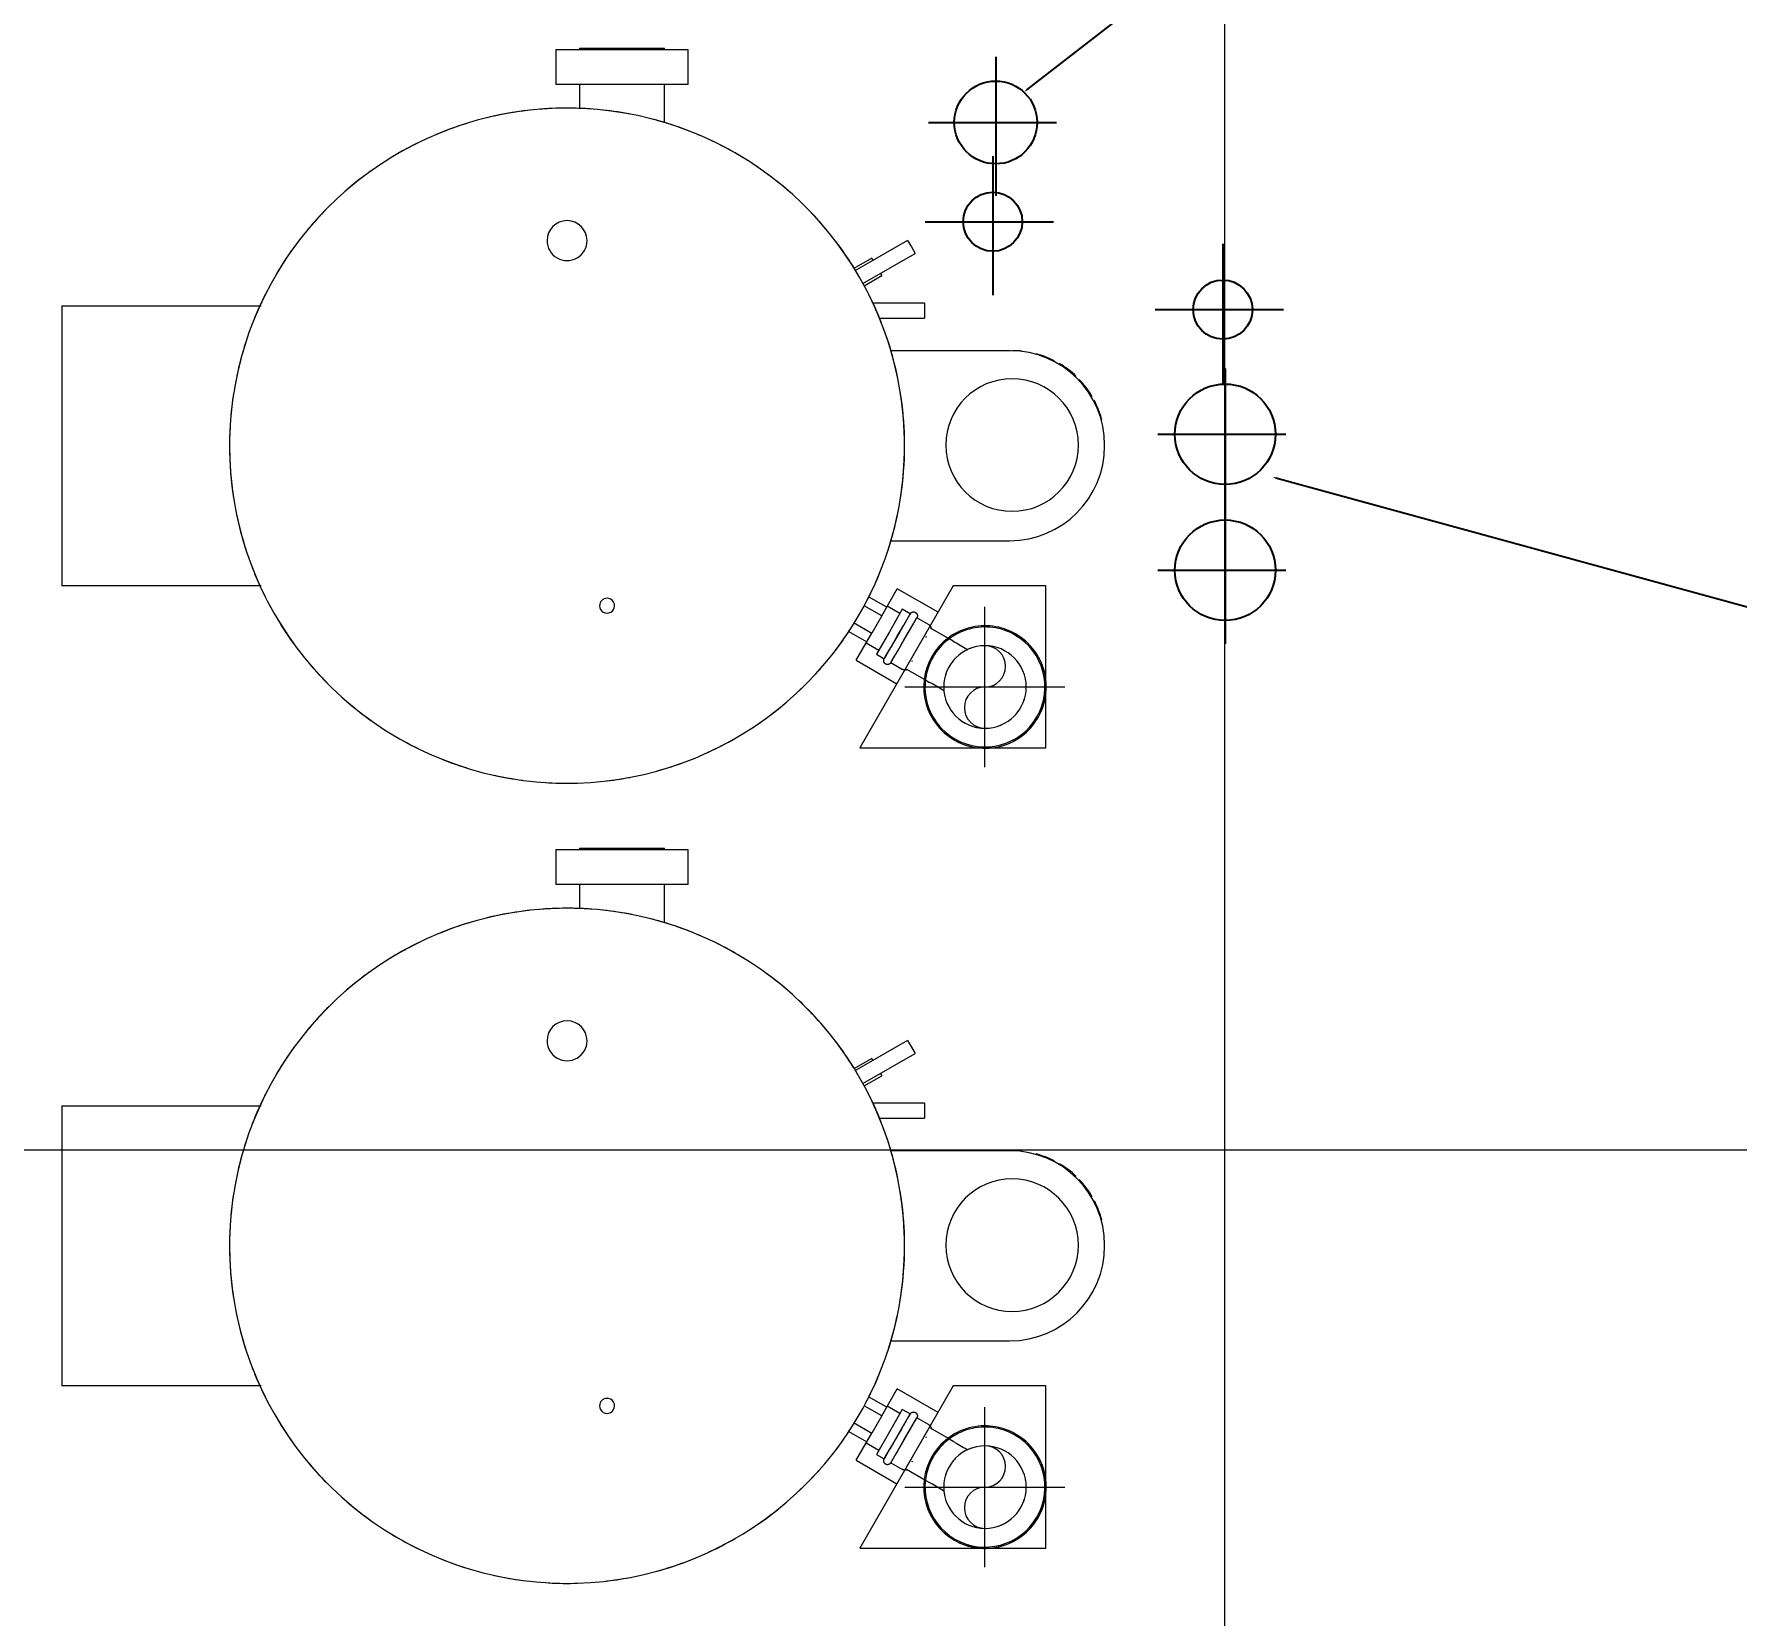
# Model space of a CAD drawing. Header units: inches. Extents: x -3299 to -2250, y -94 to 482.
# Drawn here: x -2415.5 to -2330.4, y 175.7 to 254.8 of the extents above; entities that cross this region are included whole.
import ezdxf
from ezdxf import colors
from ezdxf.entities.mleader import LeaderData, LeaderLine
from ezdxf.math import Vec2, Vec3

# ---------------------------------------------------------------- set-up
doc = ezdxf.new("R2010")
doc.units = ezdxf.units.IN
doc.header["$MEASUREMENT"] = 0
for name, color, linetype, lineweight in [('M-EQPM', 50, 'Continuous', 9), ('P-PIPE', 3, 'Continuous', 9), ('P-PIPE-CNTR', 3, 'Continuous', 9), ('S-GRID', 1, 'Continuous', 9)]:
    doc.layers.add(name, color=color, linetype=linetype, lineweight=lineweight)

# ---------------------------------------------------------------- blocks, each defined once
blk = doc.blocks.new('REVIT-CONQUEST_1LIE - REVIT-CONQUEST_1LIE-1345084-Copy of ROOF LEVEL')
at = {"layer": 'M-EQPM'}
for p, q in [((0, 26.875), (-0.032, 26.875)), ((-4.75, 22.157), (-4.75, 16.193)), ((4.75, 16.193), (4.75, 22.125)), ((-10.262, 17.025), (-9.938, 17.212)), ((-9.938, 17.212), (-9.613, 17.4)), ((-8.107, 14.792), (-9.613, 17.4)), ((-7.125, 17.875), (-7.125, 15.297)), ((-7.125, 17.875), (-6.75, 17.875)), ((-6.75, 17.875), (-6.375, 17.875)), ((-6.375, 15.624), (-6.375, 17.875)), ((-10.262, 17.025), (-8.743, 14.392)), ((-8.61, 15.669), (-8.504, 15.73)), ((-7.999, 14.855), (-8.504, 15.73)), ((8.071, 15.98), (7.548, 15.073)), ((8.504, 15.73), (7.999, 14.854)), ((8.504, 15.73), (8.938, 15.48)), ((8.938, 15.48), (9.371, 15.23)), ((-9.371, 15.23), (-9.263, 15.292)), ((-9.371, 15.23), (-8.852, 14.331)), ((8.841, 14.313), (9.371, 15.23)), ((9.264, 14.046), (9.804, 14.98)), ((-18.062, 6.062), (-19.812, 6.062)), ((-19.812, 2.75), (-19.812, 6.062)), ((-18.062, 6.062), (-18.062, 2.75)), ((-19.812, 4.875), (-19.875, 4.875)), ((-19.875, 2.75), (-19.875, 4.875)), ((-16.156, 4.875), (-18.062, 4.875)), ((-19.875, 0.625), (-19.875, 2.75)), ((-19.812, -0.563), (-19.812, 2.75)), ((-18.062, 2.75), (-18.062, -0.563)), ((-19.875, 0.625), (-19.812, 0.625)), ((-18.062, 0.625), (-16.863, 0.625)), ((-19.812, -0.563), (-18.062, -0.563)), ((-7, -15.355), (-7, -15.294)), ((7, -15.294), (7, -15.355)), ((-7, -25.25), (-7, -15.355)), ((7, -15.355), (7, -25.25)), ((-7, -25.25), (7, -25.25))]:
    blk.add_line(p, q, dxfattribs=at)
at = {"layer": 'M-EQPM', "flags": 128}
for points in [[(0, 16.875), (-0.675, 16.862), (-1.349, 16.821), (-2.02, 16.754), (-2.688, 16.659), (-3.353, 16.539), (-4.011, 16.391), (-4.664, 16.218), (-5.308, 16.018), (-5.945, 15.793), (-6.571, 15.543), (-7.188, 15.268), (-7.793, 14.968), (-8.385, 14.644), (-8.964, 14.297), (-9.528, 13.928), (-10.078, 13.535), (-10.611, 13.122), (-11.127, 12.687), (-11.626, 12.232), (-12.105, 11.757), (-12.566, 11.263), (-13.006, 10.752), (-13.426, 10.223), (-13.824, 9.678), (-14.2, 9.118), (-14.553, 8.542), (-14.883, 7.954), (-15.189, 7.352), (-15.471, 6.739), (-15.728, 6.115), (-15.96, 5.481), (-16.167, 4.838), (-16.347, 4.188), (-16.501, 3.531), (-16.629, 2.868), (-16.731, 2.201), (-16.805, 1.53), (-16.853, 0.857), (-16.874, 0.182), (-16.868, -0.493), (-16.835, -1.167), (-16.774, -1.839), (-16.688, -2.508), (-16.574, -3.174), (-16.434, -3.834), (-16.267, -4.488), (-16.075, -5.135), (-15.857, -5.774), (-15.613, -6.403), (-15.344, -7.022), (-15.051, -7.63), (-14.734, -8.226), (-14.393, -8.809), (-14.03, -9.377), (-13.643, -9.931), (-13.235, -10.469), (-12.806, -10.99), (-12.356, -11.493), (-11.887, -11.978), (-11.398, -12.444), (-10.892, -12.889), (-10.368, -13.315), (-9.827, -13.719), (-9.27, -14.101), (-8.699, -14.46), (-8.114, -14.796), (-7.516, -15.109), (-6.905, -15.397), (-6.284, -15.661), (-5.653, -15.9), (-5.013, -16.113), (-4.364, -16.301), (-3.709, -16.462), (-3.048, -16.598), (-2.381, -16.706), (-1.711, -16.788), (-1.039, -16.843), (-0.364, -16.871), (0, -16.875)], [(0, -16.875), (0.675, -16.862), (1.349, -16.821), (2.02, -16.754), (2.688, -16.659), (3.353, -16.539), (4.011, -16.391), (4.664, -16.218), (5.308, -16.018), (5.945, -15.793), (6.571, -15.543), (7.188, -15.268), (7.793, -14.968), (8.385, -14.644), (8.964, -14.297), (9.528, -13.928), (10.078, -13.535), (10.611, -13.122), (11.127, -12.687), (11.626, -12.232), (12.105, -11.757), (12.566, -11.263), (13.006, -10.752), (13.426, -10.223), (13.824, -9.678), (14.2, -9.118), (14.553, -8.542), (14.883, -7.954), (15.189, -7.352), (15.471, -6.739), (15.728, -6.115), (15.96, -5.481), (16.167, -4.838), (16.347, -4.188), (16.501, -3.531), (16.629, -2.868), (16.731, -2.201), (16.805, -1.53), (16.853, -0.857), (16.874, -0.182), (16.868, 0.493), (16.835, 1.167), (16.774, 1.839), (16.688, 2.508), (16.574, 3.174), (16.434, 3.834), (16.267, 4.488), (16.075, 5.135), (15.857, 5.774), (15.613, 6.403), (15.344, 7.022), (15.051, 7.63), (14.734, 8.226), (14.393, 8.809), (14.03, 9.377), (13.643, 9.931), (13.235, 10.469), (12.806, 10.99), (12.356, 11.493), (11.887, 11.978), (11.398, 12.444), (10.892, 12.889), (10.368, 13.315), (9.827, 13.719), (9.27, 14.101), (8.699, 14.46), (8.114, 14.796), (7.516, 15.109), (6.905, 15.397), (6.284, 15.661), (5.653, 15.9), (5.013, 16.113), (4.364, 16.301), (3.709, 16.462), (3.048, 16.598), (2.381, 16.706), (1.711, 16.788), (1.039, 16.843), (0.364, 16.871), (0, 16.875)]]:
    blk.add_lwpolyline(points, dxfattribs=at)
at = {"layer": 'M-EQPM'}
for centre, radius, start, end in [((-0.032, 22.157), 4.718, 90, 180), ((-0.14, 22.265), 4.61, 104.24751, 117.32309), ((0, 22.125), 4.75, 360, 90), ((-0.032, 22.25), 3.313, 0, 180), ((-0.14, 22.265), 4.61, 120.08302, 133.5271), ((-0.14, 22.265), 4.61, 136.15479, 149.3098), ((-0.14, 22.265), 4.61, 152.89715, 164.97693), ((-0.14, 22.265), 4.61, 173.97224, 180), ((-0.032, 22.25), 3.313, 180, 360), ((0, 0), 16.875, 102.41163, 108.62707), ((0, 0), 16.875, 101.89667, 107.56576), ((0, 0), 16.875, 101.76371, 106.34864), ((0, 0), 16.875, 90, 99.31339), ((0, 0), 16.875, 90, 98.78086), ((0, 0), 16.875, 90, 98.27855), ((0, 0), 16.875, 80.68661, 90), ((0, 0), 16.875, 81.30679, 90), ((0, 0), 16.875, 73.65136, 78.04837), ((0, 0), 16.875, 71.38218, 76.31914), ((0, 0), 16.875, 112.53477, 117.93883), ((0, 0), 16.875, 111.45631, 116.35584), ((0, 0), 16.875, 62.05902, 67.65773), ((0, 0), 16.875, 120.5955, 125.15334), ((0, 0), 16.875, 121.91787, 127.25517), ((0, 0), 16.875, 52.74483, 58.08213), ((0, 0), 16.875, 129.66219, 133.96181), ((0, 0), 16.875, 131.37534, 136.56967), ((0, 0), 16.875, 43.43033, 48.62466), ((0, 0), 16.875, 138.67803, 142.78742), ((0, 0), 16.875, 140.77914, 145.88453), ((0, 0), 16.875, 34.11547, 39.22086), ((0, 0), 16.875, 147.66684, 151.6205), ((0, 0), 16.875, 150.15408, 155.19979), ((0, 0), 16.875, 24.80021, 29.84592), ((0, 0), 16.875, 156.63807, 160.55486), ((0, 0), 16.875, 159.51171, 164.52314), ((0, 0), 16.875, 15.48449, 20.48829), ((0, 0), 16.875, 164.21594, 165.39464), ((0, 0), 16.875, 168.85817, 173.83175), ((0, 0), 16.875, 6.24475, 10.72891), ((8, 2), 0.375, 90, 270), ((8, 2), 0.375, 270, 90), ((0, 0), 16.875, 175.76968, 178.81131), ((-10.25, 0), 1, 90, 270), ((-10.25, 0), 1, 270, 90), ((0, 0), 16.875, 178.42627, 183.08701), ((0, 0), 16.875, 356.85139, 1.80299), ((0, 0), 16.875, 182.91813, 184.61342), ((0, 0), 16.875, 186.42215, 187.78824), ((0, 0), 16.875, 187.5304, 192.46618), ((0, 0), 16.875, 347.53382, 352.4696), ((0, 0), 16.875, 191.86019, 193.73093), ((0, 0), 16.875, 196.85978, 201.7846), ((0, 0), 16.875, 338.2154, 343.14022), ((0, 0), 16.875, 200.8012, 202.84866), ((0, 0), 16.875, 206.18613, 211.10405), ((0, 0), 16.875, 328.89595, 333.81387), ((0, 0), 16.875, 209.74106, 211.97109), ((0, 0), 16.875, 215.51012, 220.42472), ((0, 0), 16.875, 319.57528, 324.48988), ((0, 0), 16.875, 218.67998, 221.10021), ((0, 0), 16.875, 224.83225, 229.74689), ((0, 0), 16.875, 310.25311, 315.16775), ((0, 0), 16.875, 227.61809, 230.23927), ((0, 0), 16.875, 234.15288, 239.07095), ((0, 0), 16.875, 236.55558, 239.39354), ((0, 0), 16.875, 300.92905, 305.84712), ((0, 0), 16.875, 243.38907, 245.49234), ((0, 0), 16.875, 243.47229, 245.49234), ((0, 0), 16.875, 294.50766, 296.52771), ((0, 0), 16.875, 245.49234, 248.83119), ((0, 0), 16.875, 252.26447, 258.05284), ((0, 0), 16.875, 281.7603, 287.78292), ((0, 0), 16.875, 291.16881, 294.50766), ((0, 0), 16.875, 261.11993, 270), ((0, 0), 16.875, 270, 278.88007)]:
    blk.add_arc(centre, radius, start, end, dxfattribs=at)
for points, knots in [([(-6.75, 15.466), (-6.784, 15.452), (-6.831, 15.43), (-6.89, 15.404), (-6.945, 15.38), (-6.998, 15.356), (-7.044, 15.335), (-7.071, 15.322), (-7.093, 15.312), (-7.111, 15.304), (-7.122, 15.298), (-7.125, 15.297), (-7.125, 15.297)], [0, 0, 0, 0, 0.0833333, 0.125, 0.1666667, 0.25, 0.2916667, 0.3333333, 0.375, 0.4166667, 0.4583333, 0.5, 0.5, 0.5, 0.5]), ([(-6.375, 15.624), (-6.375, 15.624), (-6.378, 15.623), (-6.389, 15.619), (-6.406, 15.612), (-6.428, 15.603), (-6.456, 15.591), (-6.502, 15.572), (-6.555, 15.55), (-6.61, 15.526), (-6.669, 15.501), (-6.717, 15.481), (-6.75, 15.466)], [0.5, 0.5, 0.5, 0.5, 0.5416667, 0.5833333, 0.625, 0.6666667, 0.7083333, 0.75, 0.8333333, 0.875, 0.9166667, 1, 1, 1, 1]), ([(-16.156, 4.875), (-16.156, 4.875), (-16.158, 4.867), (-16.176, 4.807), (-16.212, 4.685), (-16.257, 4.527), (-16.299, 4.374), (-16.33, 4.255)], [0.6684291, 0.6684291, 0.6684291, 0.6684291, 0.7, 0.8, 0.85, 0.9, 1, 1, 1, 1]), ([(-16.829, 1.245), (-16.838, 1.125), (-16.851, 0.92), (-16.86, 0.708), (-16.863, 0.633), (-16.863, 0.625), (-16.863, 0.625)], [0, 0, 0, 0, 0.1, 0.2, 0.3, 0.3321311, 0.3321311, 0.3321311, 0.3321311])]:
    blk.add_open_spline(points, degree=3, knots=knots, dxfattribs=at)
blk = doc.blocks.new('Victaulic-VicPress316-Elbow 90-45deg Style P568_P571 - Standard-V3-Copy of ROOF LEVEL')
at = {"layer": 'P-PIPE'}
for p, q in [((-2372.114, 186.038), (-2372.763, 184.915)), ((-2372.369, 184.688), (-2371.721, 185.811)), ((-2371.721, 185.811), (-2372.114, 186.038)), ((-2372.035, 184.495), (-2371.387, 185.618)), ((-2371.387, 185.617), (-2371.389, 185.615)), ((-2371.385, 185.622), (-2371.387, 185.618)), ((-2371.387, 185.618), (-2371.387, 185.617)), ((-2370.806, 185.283), (-2371.387, 185.618)), ((-2371.381, 185.629), (-2371.385, 185.622)), ((-2372.763, 184.915), (-2373.411, 183.793)), ((-2372.209, 184.967), (-2372.234, 184.923)), ((-2372.111, 185.137), (-2372.135, 185.095)), ((-2369.808, 184.581), (-2370.706, 185.1)), ((-2372.931, 183.716), (-2372.644, 184.213)), ((-2372.834, 183.883), (-2372.852, 183.852)), ((-2372.816, 183.915), (-2372.834, 183.883)), ((-2372.761, 184.009), (-2372.777, 183.982)), ((-2372.735, 184.055), (-2372.757, 184.018)), ((-2372.714, 184.092), (-2372.735, 184.055)), ((-2372.692, 184.131), (-2372.714, 184.092)), ((-2372.669, 184.17), (-2372.692, 184.131)), ((-2372.683, 183.373), (-2372.035, 184.495)), ((-2372.646, 184.21), (-2372.669, 184.17)), ((-2372.64, 184.22), (-2372.646, 184.21)), ((-2372.64, 184.219), (-2372.369, 184.688)), ((-2372.622, 184.251), (-2372.636, 184.226)), ((-2372.598, 184.293), (-2372.622, 184.251)), ((-2372.573, 184.335), (-2372.598, 184.293)), ((-2372.549, 184.378), (-2372.573, 184.335)), ((-2372.524, 184.422), (-2372.549, 184.378)), ((-2372.504, 184.456), (-2372.524, 184.422)), ((-2372.473, 184.51), (-2372.498, 184.465)), ((-2372.447, 184.554), (-2372.473, 184.51)), ((-2372.421, 184.599), (-2372.447, 184.554)), ((-2372.395, 184.644), (-2372.421, 184.599)), ((-2372.369, 184.688), (-2372.395, 184.644)), ((-2372.294, 184.047), (-2372.27, 184.089)), ((-2370.927, 184.636), (-2370.903, 184.678)), ((-2369.765, 184.556), (-2369.808, 184.581)), ((-2369.568, 184.443), (-2369.765, 184.556)), ((-2369.568, 184.443), (-2369.49, 184.398)), ((-2373.411, 183.793), (-2373.018, 183.566)), ((-2373.023, 183.555), (-2373.02, 183.562)), ((-2373.02, 183.562), (-2373.018, 183.566)), ((-2373.018, 183.566), (-2372.931, 183.716)), ((-2373.018, 183.566), (-2373.017, 183.567)), ((-2373.017, 183.567), (-2373.016, 183.569)), ((-2373.012, 183.575), (-2373.015, 183.57)), ((-2372.915, 183.744), (-2372.928, 183.72)), ((-2372.9, 183.769), (-2372.915, 183.744)), ((-2372.885, 183.795), (-2372.9, 183.769)), ((-2372.818, 183.279), (-2372.826, 183.278)), ((-2372.796, 183.284), (-2372.803, 183.282)), ((-2372.76, 183.299), (-2372.767, 183.295)), ((-2372.74, 183.311), (-2372.747, 183.306)), ((-2372.734, 183.315), (-2372.74, 183.311)), ((-2372.717, 183.33), (-2372.722, 183.325)), ((-2372.683, 183.373), (-2372.102, 183.037)), ((-2372.468, 183.746), (-2372.448, 183.78)), ((-2371.898, 183.045), (-2370.996, 182.524)), ((-2371.627, 183.424), (-2371.603, 183.466)), ((-2370.996, 182.524), (-2370.953, 182.499)), ((-2370.94, 182.492), (-2370.756, 182.386))]:
    blk.add_line(p, q, dxfattribs=at)
at = {"layer": 'P-PIPE', "flags": 128}
for points in [[(-2371.854, 185.581), (-2371.865, 185.562), (-2371.882, 185.533)], [(-2371.82, 185.64), (-2371.834, 185.615), (-2371.849, 185.589)], [(-2371.723, 185.808), (-2371.726, 185.803), (-2371.729, 185.797), (-2371.734, 185.789), (-2371.74, 185.779), (-2371.746, 185.768), (-2371.754, 185.754), (-2371.763, 185.739), (-2371.772, 185.723), (-2371.783, 185.704), (-2371.794, 185.684), (-2371.807, 185.663), (-2371.82, 185.64)], [(-2371.741, 185.776), (-2371.736, 185.786), (-2371.731, 185.795)], [(-2371.731, 185.795), (-2371.727, 185.802), (-2371.724, 185.807)], [(-2371.724, 185.807), (-2371.722, 185.81), (-2371.721, 185.811), (-2371.721, 185.811)], [(-2371.721, 185.811), (-2371.722, 185.81), (-2371.723, 185.808)], [(-2371.721, 185.811), (-2371.717, 185.818), (-2371.713, 185.824)], [(-2371.713, 185.824), (-2371.708, 185.831), (-2371.704, 185.837), (-2371.699, 185.843), (-2371.693, 185.848)], [(-2371.693, 185.848), (-2371.688, 185.854), (-2371.682, 185.859), (-2371.676, 185.864), (-2371.67, 185.869), (-2371.664, 185.873), (-2371.658, 185.878), (-2371.651, 185.882)], [(-2371.651, 185.882), (-2371.644, 185.885), (-2371.637, 185.889), (-2371.63, 185.892), (-2371.623, 185.895), (-2371.616, 185.898), (-2371.609, 185.9), (-2371.601, 185.902), (-2371.594, 185.904), (-2371.586, 185.905), (-2371.579, 185.906)], [(-2371.579, 185.906), (-2371.571, 185.907), (-2371.563, 185.908), (-2371.555, 185.908), (-2371.548, 185.908)], [(-2371.548, 185.908), (-2371.54, 185.907), (-2371.532, 185.907)], [(-2371.532, 185.907), (-2371.525, 185.906), (-2371.517, 185.904), (-2371.51, 185.903), (-2371.502, 185.901)], [(-2371.502, 185.901), (-2371.495, 185.898), (-2371.487, 185.896), (-2371.48, 185.893), (-2371.473, 185.89), (-2371.466, 185.887), (-2371.459, 185.883), (-2371.453, 185.879)], [(-2371.453, 185.879), (-2371.446, 185.875), (-2371.44, 185.87), (-2371.434, 185.866), (-2371.428, 185.861)], [(-2371.441, 185.525), (-2371.431, 185.542), (-2371.422, 185.557), (-2371.414, 185.571), (-2371.407, 185.583), (-2371.401, 185.593)], [(-2371.428, 185.861), (-2371.422, 185.856), (-2371.417, 185.85), (-2371.411, 185.845), (-2371.406, 185.839)], [(-2371.406, 185.839), (-2371.401, 185.833), (-2371.397, 185.827), (-2371.392, 185.82), (-2371.388, 185.814), (-2371.384, 185.807), (-2371.381, 185.8)], [(-2371.389, 185.615), (-2371.392, 185.61), (-2371.395, 185.604), (-2371.4, 185.596), (-2371.405, 185.586)], [(-2371.401, 185.593), (-2371.396, 185.602), (-2371.392, 185.609), (-2371.39, 185.614)], [(-2371.39, 185.614), (-2371.388, 185.617), (-2371.387, 185.618), (-2371.387, 185.618)], [(-2371.381, 185.8), (-2371.378, 185.793), (-2371.375, 185.786), (-2371.372, 185.779), (-2371.37, 185.771), (-2371.367, 185.764), (-2371.366, 185.757), (-2371.364, 185.749), (-2371.363, 185.741), (-2371.362, 185.734)], [(-2371.366, 185.672), (-2371.368, 185.665), (-2371.37, 185.657), (-2371.372, 185.65), (-2371.375, 185.643), (-2371.378, 185.636), (-2371.381, 185.629)], [(-2371.362, 185.734), (-2371.361, 185.726), (-2371.361, 185.718), (-2371.361, 185.711), (-2371.361, 185.703), (-2371.362, 185.695), (-2371.363, 185.687), (-2371.364, 185.68), (-2371.366, 185.672)], [(-2372.237, 184.918), (-2372.259, 184.879), (-2372.285, 184.835), (-2372.311, 184.79), (-2372.337, 184.746), (-2372.362, 184.701), (-2372.369, 184.688)], [(-2372.135, 185.095), (-2372.159, 185.053), (-2372.184, 185.01), (-2372.209, 184.967)], [(-2371.979, 185.364), (-2371.998, 185.332), (-2372.019, 185.295), (-2372.041, 185.257), (-2372.064, 185.218), (-2372.087, 185.178), (-2372.103, 185.151)], [(-2372.035, 184.495), (-2372.009, 184.54), (-2371.983, 184.585), (-2371.958, 184.63), (-2371.932, 184.674), (-2371.906, 184.719), (-2371.881, 184.762), (-2371.856, 184.806), (-2371.831, 184.849), (-2371.807, 184.891), (-2371.783, 184.933)], [(-2371.882, 185.533), (-2371.9, 185.502), (-2371.918, 185.471), (-2371.937, 185.438), (-2371.956, 185.404), (-2371.977, 185.369)], [(-2371.783, 184.933), (-2371.759, 184.974), (-2371.736, 185.014), (-2371.713, 185.053), (-2371.691, 185.092)], [(-2371.686, 185.101), (-2371.669, 185.129), (-2371.648, 185.166), (-2371.628, 185.202)], [(-2371.628, 185.202), (-2371.608, 185.236), (-2371.589, 185.269), (-2371.57, 185.301), (-2371.552, 185.332), (-2371.536, 185.361), (-2371.52, 185.388)], [(-2371.519, 185.389), (-2371.504, 185.415), (-2371.49, 185.44), (-2371.476, 185.464), (-2371.463, 185.486), (-2371.452, 185.506)], [(-2370.806, 185.283), (-2370.796, 185.277), (-2370.787, 185.271), (-2370.779, 185.265), (-2370.77, 185.258), (-2370.762, 185.251), (-2370.754, 185.244), (-2370.746, 185.236), (-2370.738, 185.228), (-2370.731, 185.22), (-2370.725, 185.211)], [(-2370.725, 185.211), (-2370.718, 185.202), (-2370.712, 185.193), (-2370.707, 185.184), (-2370.701, 185.174), (-2370.696, 185.165), (-2370.692, 185.155), (-2370.688, 185.145), (-2370.684, 185.134), (-2370.681, 185.124), (-2370.678, 185.113), (-2370.675, 185.103)], [(-2370.675, 185.103), (-2370.673, 185.092), (-2370.672, 185.081), (-2370.671, 185.079)], [(-2372.777, 183.982), (-2372.797, 183.948), (-2372.816, 183.915)], [(-2372.448, 183.78), (-2372.428, 183.815), (-2372.407, 183.852), (-2372.385, 183.889), (-2372.363, 183.927), (-2372.341, 183.966), (-2372.318, 184.006), (-2372.302, 184.033)], [(-2372.27, 184.089), (-2372.246, 184.131), (-2372.221, 184.174)], [(-2372.213, 184.187), (-2372.196, 184.217), (-2372.171, 184.261), (-2372.145, 184.305), (-2372.12, 184.349), (-2372.094, 184.394), (-2372.068, 184.438)], [(-2372.068, 184.438), (-2372.042, 184.483), (-2372.035, 184.495)], [(-2369.481, 184.392), (-2369.394, 184.342), (-2369.307, 184.292), (-2369.221, 184.242), (-2369.135, 184.193), (-2369.05, 184.143), (-2368.966, 184.095), (-2368.883, 184.047), (-2368.831, 184.017)], [(-2373.043, 183.466), (-2373.043, 183.473), (-2373.043, 183.481), (-2373.043, 183.489), (-2373.042, 183.497), (-2373.04, 183.504), (-2373.039, 183.512), (-2373.037, 183.519), (-2373.035, 183.527), (-2373.032, 183.534), (-2373.03, 183.541), (-2373.027, 183.548), (-2373.023, 183.555)], [(-2373.043, 183.45), (-2373.043, 183.458), (-2373.043, 183.466)], [(-2373.037, 183.42), (-2373.039, 183.427), (-2373.04, 183.435), (-2373.042, 183.443), (-2373.043, 183.45)], [(-2373.012, 183.364), (-2373.016, 183.37), (-2373.02, 183.377), (-2373.024, 183.384), (-2373.027, 183.391), (-2373.03, 183.398), (-2373.033, 183.405), (-2373.035, 183.413), (-2373.037, 183.42)], [(-2373.015, 183.57), (-2373.017, 183.567), (-2373.018, 183.566), (-2373.018, 183.566)], [(-2373.016, 183.569), (-2373.013, 183.574), (-2373.009, 183.58), (-2373.005, 183.588), (-2372.999, 183.598)], [(-2373.003, 183.591), (-2373.008, 183.582), (-2373.012, 183.575)], [(-2373.003, 183.351), (-2373.008, 183.357), (-2373.012, 183.364)], [(-2372.928, 183.72), (-2372.941, 183.698), (-2372.953, 183.678), (-2372.964, 183.659), (-2372.974, 183.642), (-2372.983, 183.627), (-2372.99, 183.613), (-2372.997, 183.601), (-2373.003, 183.591)], [(-2372.841, 183.276), (-2372.849, 183.276), (-2372.857, 183.276), (-2372.865, 183.277), (-2372.872, 183.277), (-2372.88, 183.278), (-2372.888, 183.28), (-2372.895, 183.281), (-2372.903, 183.283), (-2372.91, 183.286), (-2372.917, 183.288), (-2372.924, 183.291), (-2372.931, 183.294), (-2372.938, 183.297), (-2372.945, 183.301), (-2372.952, 183.305), (-2372.958, 183.309), (-2372.965, 183.314), (-2372.971, 183.318), (-2372.977, 183.323), (-2372.982, 183.328), (-2372.988, 183.334), (-2372.993, 183.339), (-2372.998, 183.345), (-2373.003, 183.351)], [(-2372.852, 183.852), (-2372.869, 183.823), (-2372.885, 183.796)], [(-2372.826, 183.278), (-2372.834, 183.277), (-2372.841, 183.276)], [(-2372.803, 183.282), (-2372.811, 183.28), (-2372.818, 183.279)], [(-2372.767, 183.295), (-2372.774, 183.292), (-2372.781, 183.289), (-2372.789, 183.286), (-2372.796, 183.284)], [(-2372.747, 183.306), (-2372.753, 183.302), (-2372.76, 183.299)], [(-2372.722, 183.325), (-2372.728, 183.32), (-2372.734, 183.315)], [(-2372.683, 183.373), (-2372.687, 183.366), (-2372.692, 183.36), (-2372.696, 183.353), (-2372.701, 183.347), (-2372.706, 183.341), (-2372.711, 183.336), (-2372.717, 183.33)], [(-2372.681, 183.377), (-2372.683, 183.374), (-2372.683, 183.373), (-2372.683, 183.373)], [(-2372.683, 183.373), (-2372.683, 183.374), (-2372.681, 183.376)], [(-2372.663, 183.408), (-2372.669, 183.398), (-2372.674, 183.389), (-2372.678, 183.382), (-2372.681, 183.377)], [(-2372.681, 183.376), (-2372.679, 183.381), (-2372.675, 183.387), (-2372.67, 183.395), (-2372.665, 183.405)], [(-2372.665, 183.405), (-2372.658, 183.416), (-2372.65, 183.43), (-2372.642, 183.445), (-2372.632, 183.461), (-2372.622, 183.48), (-2372.61, 183.5), (-2372.598, 183.521), (-2372.584, 183.544)], [(-2372.584, 183.544), (-2372.57, 183.569), (-2372.555, 183.595)], [(-2372.551, 183.603), (-2372.539, 183.622), (-2372.522, 183.651), (-2372.505, 183.682), (-2372.487, 183.713), (-2372.468, 183.746)], [(-2372.061, 183.018), (-2372.071, 183.022), (-2372.081, 183.026), (-2372.091, 183.031), (-2372.101, 183.036), (-2372.102, 183.037)], [(-2371.954, 183.001), (-2371.965, 183.001), (-2371.976, 183.001), (-2371.987, 183.001), (-2371.998, 183.003), (-2372.008, 183.004), (-2372.019, 183.006), (-2372.03, 183.008), (-2372.04, 183.011), (-2372.051, 183.014), (-2372.061, 183.018)], [(-2371.859, 183.023), (-2371.869, 183.019), (-2371.879, 183.015), (-2371.89, 183.012), (-2371.9, 183.009), (-2371.911, 183.006), (-2371.922, 183.004), (-2371.932, 183.003), (-2371.943, 183.002), (-2371.954, 183.001)], [(-2370.558, 182.272), (-2370.645, 182.322), (-2370.732, 182.372), (-2370.756, 182.386)], [(-2370.3, 182.122), (-2370.385, 182.172), (-2370.472, 182.222), (-2370.545, 182.264)], [(-2370.019, 181.96), (-2370.048, 181.977), (-2370.131, 182.025), (-2370.215, 182.073), (-2370.3, 182.122)]]:
    blk.add_lwpolyline(points, dxfattribs=at)
blk = doc.blocks.new('Victaulic-VicPress316-Elbow 90-45deg Style P568_P571 - Standard-V4-Copy of ROOF LEVEL')
at = {"layer": 'P-PIPE'}
for p, q in [((-2372.114, 226.038), (-2372.763, 224.915)), ((-2371.721, 225.811), (-2372.114, 226.038)), ((-2372.045, 225.25), (-2371.808, 225.661)), ((-2371.808, 225.661), (-2371.721, 225.811)), ((-2371.741, 225.776), (-2371.736, 225.786)), ((-2371.474, 225.468), (-2371.387, 225.618)), ((-2371.4, 225.596), (-2371.405, 225.586)), ((-2371.389, 225.615), (-2371.392, 225.61)), ((-2371.387, 225.617), (-2371.389, 225.615)), ((-2371.385, 225.622), (-2371.387, 225.618)), ((-2371.387, 225.618), (-2371.387, 225.617)), ((-2370.806, 225.283), (-2371.387, 225.618)), ((-2371.381, 225.629), (-2371.385, 225.622)), ((-2371.362, 225.734), (-2371.361, 225.726)), ((-2371.361, 225.726), (-2371.361, 225.718)), ((-2372.763, 224.915), (-2373.411, 223.793)), ((-2372.369, 224.688), (-2372.045, 225.25)), ((-2372.035, 224.495), (-2371.711, 225.057)), ((-2371.854, 225.581), (-2371.865, 225.562)), ((-2371.711, 225.057), (-2371.474, 225.468)), ((-2371.463, 225.486), (-2371.452, 225.506)), ((-2369.808, 224.581), (-2370.706, 225.1)), ((-2372.931, 223.716), (-2372.694, 224.127)), ((-2372.694, 224.127), (-2372.369, 224.688)), ((-2372.597, 223.523), (-2372.359, 223.934)), ((-2372.359, 223.934), (-2372.035, 224.495)), ((-2370.927, 224.636), (-2370.916, 224.655)), ((-2370.916, 224.655), (-2370.903, 224.678)), ((-2369.765, 224.556), (-2369.808, 224.581)), ((-2369.568, 224.443), (-2369.765, 224.556)), ((-2369.568, 224.443), (-2369.49, 224.398)), ((-2373.411, 223.793), (-2373.018, 223.566)), ((-2373.023, 223.555), (-2373.02, 223.562)), ((-2373.02, 223.562), (-2373.018, 223.566)), ((-2373.018, 223.566), (-2372.931, 223.716)), ((-2373.018, 223.566), (-2373.017, 223.567)), ((-2373.017, 223.567), (-2373.016, 223.569)), ((-2372.917, 223.288), (-2372.924, 223.291)), ((-2372.9, 223.769), (-2372.915, 223.744)), ((-2372.885, 223.795), (-2372.9, 223.769)), ((-2372.683, 223.373), (-2372.597, 223.523)), ((-2372.683, 223.373), (-2372.102, 223.037)), ((-2372.551, 223.603), (-2372.539, 223.622)), ((-2371.898, 223.045), (-2370.996, 222.524)), ((-2371.627, 223.424), (-2371.614, 223.447)), ((-2371.614, 223.447), (-2371.603, 223.466)), ((-2370.996, 222.524), (-2370.953, 222.499)), ((-2370.94, 222.492), (-2370.756, 222.386))]:
    blk.add_line(p, q, dxfattribs=at)
at = {"layer": 'P-PIPE', "flags": 128}
for points in [[(-2371.772, 225.723), (-2371.783, 225.704), (-2371.794, 225.684), (-2371.807, 225.663), (-2371.82, 225.64), (-2371.834, 225.615), (-2371.849, 225.589)], [(-2371.74, 225.779), (-2371.746, 225.768), (-2371.754, 225.754), (-2371.763, 225.739), (-2371.772, 225.723)], [(-2371.723, 225.808), (-2371.726, 225.803), (-2371.729, 225.797), (-2371.734, 225.789), (-2371.74, 225.779)], [(-2371.736, 225.786), (-2371.731, 225.795), (-2371.727, 225.802), (-2371.724, 225.807)], [(-2371.724, 225.807), (-2371.722, 225.81), (-2371.721, 225.811), (-2371.721, 225.811)], [(-2371.721, 225.811), (-2371.722, 225.81), (-2371.723, 225.808)], [(-2371.721, 225.811), (-2371.717, 225.818), (-2371.713, 225.824), (-2371.708, 225.831), (-2371.704, 225.837), (-2371.699, 225.843), (-2371.693, 225.848)], [(-2371.693, 225.848), (-2371.688, 225.854), (-2371.682, 225.859), (-2371.676, 225.864), (-2371.67, 225.869), (-2371.664, 225.873), (-2371.658, 225.878), (-2371.651, 225.882), (-2371.644, 225.885)], [(-2371.644, 225.885), (-2371.637, 225.889), (-2371.63, 225.892), (-2371.623, 225.895), (-2371.616, 225.898), (-2371.609, 225.9), (-2371.601, 225.902), (-2371.594, 225.904)], [(-2371.594, 225.904), (-2371.586, 225.905), (-2371.579, 225.906), (-2371.571, 225.907), (-2371.563, 225.908), (-2371.555, 225.908), (-2371.548, 225.908), (-2371.54, 225.907), (-2371.532, 225.907), (-2371.525, 225.906)], [(-2371.525, 225.906), (-2371.517, 225.904), (-2371.51, 225.903), (-2371.502, 225.901), (-2371.495, 225.898), (-2371.487, 225.896), (-2371.48, 225.893), (-2371.473, 225.89), (-2371.466, 225.887)], [(-2371.466, 225.887), (-2371.459, 225.883), (-2371.453, 225.879), (-2371.446, 225.875), (-2371.44, 225.87), (-2371.434, 225.866), (-2371.428, 225.861), (-2371.422, 225.856)], [(-2371.441, 225.525), (-2371.431, 225.542), (-2371.422, 225.557), (-2371.414, 225.571), (-2371.407, 225.583), (-2371.401, 225.593), (-2371.396, 225.602), (-2371.392, 225.609), (-2371.39, 225.614)], [(-2371.422, 225.856), (-2371.417, 225.85), (-2371.411, 225.845), (-2371.406, 225.839), (-2371.401, 225.833), (-2371.397, 225.827), (-2371.392, 225.82), (-2371.388, 225.814), (-2371.384, 225.807), (-2371.381, 225.8)], [(-2371.392, 225.61), (-2371.395, 225.604), (-2371.4, 225.596)], [(-2371.39, 225.614), (-2371.388, 225.617), (-2371.387, 225.618), (-2371.387, 225.618)], [(-2371.381, 225.8), (-2371.378, 225.793), (-2371.375, 225.786), (-2371.372, 225.779), (-2371.37, 225.771), (-2371.367, 225.764)], [(-2371.361, 225.718), (-2371.361, 225.711), (-2371.361, 225.703), (-2371.362, 225.695), (-2371.363, 225.687), (-2371.364, 225.68), (-2371.366, 225.672), (-2371.368, 225.665), (-2371.37, 225.657), (-2371.372, 225.65), (-2371.375, 225.643), (-2371.378, 225.636), (-2371.381, 225.629)], [(-2371.367, 225.764), (-2371.366, 225.757), (-2371.364, 225.749), (-2371.363, 225.741), (-2371.362, 225.734)], [(-2372.237, 224.918), (-2372.259, 224.879), (-2372.285, 224.835), (-2372.311, 224.79), (-2372.337, 224.746), (-2372.362, 224.701), (-2372.369, 224.688)], [(-2372.111, 225.137), (-2372.135, 225.095), (-2372.159, 225.053), (-2372.184, 225.01), (-2372.209, 224.967), (-2372.234, 224.923)], [(-2372.041, 225.257), (-2372.064, 225.218), (-2372.087, 225.178), (-2372.103, 225.151)], [(-2371.979, 225.364), (-2371.998, 225.332), (-2372.019, 225.295), (-2372.041, 225.257)], [(-2372.035, 224.495), (-2372.009, 224.54), (-2371.983, 224.585), (-2371.958, 224.63), (-2371.932, 224.674), (-2371.906, 224.719), (-2371.881, 224.762), (-2371.856, 224.806), (-2371.831, 224.849), (-2371.807, 224.891), (-2371.783, 224.933), (-2371.759, 224.974), (-2371.736, 225.014), (-2371.713, 225.053), (-2371.691, 225.092)], [(-2371.865, 225.562), (-2371.882, 225.533), (-2371.9, 225.502), (-2371.918, 225.471), (-2371.937, 225.438), (-2371.956, 225.404), (-2371.977, 225.369)], [(-2371.686, 225.101), (-2371.669, 225.129), (-2371.648, 225.166), (-2371.628, 225.202)], [(-2371.628, 225.202), (-2371.608, 225.236), (-2371.589, 225.269), (-2371.57, 225.301), (-2371.552, 225.332), (-2371.536, 225.361), (-2371.52, 225.388)], [(-2371.519, 225.389), (-2371.504, 225.415), (-2371.49, 225.44), (-2371.476, 225.464), (-2371.463, 225.486)], [(-2370.806, 225.283), (-2370.796, 225.277), (-2370.787, 225.271), (-2370.779, 225.265), (-2370.77, 225.258), (-2370.762, 225.251), (-2370.754, 225.244), (-2370.746, 225.236)], [(-2370.746, 225.236), (-2370.738, 225.228), (-2370.731, 225.22)], [(-2370.731, 225.22), (-2370.725, 225.211), (-2370.718, 225.202)], [(-2370.718, 225.202), (-2370.712, 225.193), (-2370.707, 225.184), (-2370.701, 225.174), (-2370.696, 225.165), (-2370.692, 225.155), (-2370.688, 225.145), (-2370.684, 225.134), (-2370.681, 225.124), (-2370.678, 225.113), (-2370.675, 225.103)], [(-2370.675, 225.103), (-2370.673, 225.092), (-2370.672, 225.081), (-2370.671, 225.079)], [(-2372.797, 223.948), (-2372.816, 223.915), (-2372.834, 223.883), (-2372.852, 223.852), (-2372.869, 223.823), (-2372.885, 223.796)], [(-2372.761, 224.009), (-2372.777, 223.982), (-2372.797, 223.948)], [(-2372.692, 224.131), (-2372.714, 224.092), (-2372.735, 224.055), (-2372.757, 224.018)], [(-2372.573, 224.335), (-2372.598, 224.293), (-2372.622, 224.251), (-2372.646, 224.21), (-2372.669, 224.17), (-2372.692, 224.131)], [(-2372.504, 224.456), (-2372.524, 224.422), (-2372.549, 224.378), (-2372.573, 224.335)], [(-2372.447, 224.554), (-2372.473, 224.51), (-2372.498, 224.465)], [(-2372.468, 223.746), (-2372.448, 223.78), (-2372.428, 223.815), (-2372.407, 223.852), (-2372.385, 223.889)], [(-2372.369, 224.688), (-2372.395, 224.644), (-2372.421, 224.599), (-2372.447, 224.554)], [(-2372.385, 223.889), (-2372.363, 223.927), (-2372.341, 223.966), (-2372.318, 224.006), (-2372.302, 224.033)], [(-2372.294, 224.047), (-2372.27, 224.089), (-2372.246, 224.131), (-2372.221, 224.174)], [(-2372.213, 224.187), (-2372.196, 224.217), (-2372.171, 224.261), (-2372.145, 224.305), (-2372.12, 224.349), (-2372.094, 224.394), (-2372.068, 224.438), (-2372.042, 224.483), (-2372.035, 224.495)], [(-2369.481, 224.392), (-2369.394, 224.342), (-2369.307, 224.292), (-2369.221, 224.242), (-2369.135, 224.193), (-2369.05, 224.143), (-2368.966, 224.095), (-2368.883, 224.047), (-2368.831, 224.017)], [(-2373.04, 223.435), (-2373.042, 223.443), (-2373.043, 223.45), (-2373.043, 223.458), (-2373.043, 223.466), (-2373.043, 223.473), (-2373.043, 223.481), (-2373.043, 223.489), (-2373.042, 223.497), (-2373.04, 223.504), (-2373.039, 223.512), (-2373.037, 223.519), (-2373.035, 223.527), (-2373.032, 223.534), (-2373.03, 223.541), (-2373.027, 223.548), (-2373.023, 223.555)], [(-2373.033, 223.405), (-2373.035, 223.413), (-2373.037, 223.42), (-2373.039, 223.427), (-2373.04, 223.435)], [(-2373.027, 223.391), (-2373.03, 223.398), (-2373.033, 223.405)], [(-2373.012, 223.364), (-2373.016, 223.37), (-2373.02, 223.377), (-2373.024, 223.384), (-2373.027, 223.391)], [(-2373.015, 223.57), (-2373.017, 223.567), (-2373.018, 223.566), (-2373.018, 223.566)], [(-2373.016, 223.569), (-2373.013, 223.574), (-2373.009, 223.58), (-2373.005, 223.588), (-2372.999, 223.598)], [(-2372.997, 223.601), (-2373.003, 223.591), (-2373.008, 223.582), (-2373.012, 223.575), (-2373.015, 223.57)], [(-2372.982, 223.328), (-2372.988, 223.334), (-2372.993, 223.339), (-2372.998, 223.345), (-2373.003, 223.351), (-2373.008, 223.357), (-2373.012, 223.364)], [(-2372.915, 223.744), (-2372.928, 223.72), (-2372.941, 223.698), (-2372.953, 223.678), (-2372.964, 223.659), (-2372.974, 223.642), (-2372.983, 223.627), (-2372.99, 223.613), (-2372.997, 223.601)], [(-2372.924, 223.291), (-2372.931, 223.294), (-2372.938, 223.297), (-2372.945, 223.301), (-2372.952, 223.305), (-2372.958, 223.309), (-2372.965, 223.314), (-2372.971, 223.318), (-2372.977, 223.323), (-2372.982, 223.328)], [(-2372.872, 223.277), (-2372.88, 223.278), (-2372.888, 223.28), (-2372.895, 223.281), (-2372.903, 223.283), (-2372.91, 223.286), (-2372.917, 223.288)], [(-2372.834, 223.277), (-2372.841, 223.276), (-2372.849, 223.276), (-2372.857, 223.276), (-2372.865, 223.277), (-2372.872, 223.277)], [(-2372.796, 223.284), (-2372.803, 223.282), (-2372.811, 223.28), (-2372.818, 223.279), (-2372.826, 223.278), (-2372.834, 223.277)], [(-2372.76, 223.299), (-2372.767, 223.295), (-2372.774, 223.292), (-2372.781, 223.289), (-2372.789, 223.286), (-2372.796, 223.284)], [(-2372.711, 223.336), (-2372.717, 223.33), (-2372.722, 223.325), (-2372.728, 223.32), (-2372.734, 223.315), (-2372.74, 223.311), (-2372.747, 223.306), (-2372.753, 223.302), (-2372.76, 223.299)], [(-2372.701, 223.347), (-2372.706, 223.341), (-2372.711, 223.336)], [(-2372.683, 223.373), (-2372.687, 223.366), (-2372.692, 223.36), (-2372.696, 223.353), (-2372.701, 223.347)], [(-2372.681, 223.377), (-2372.683, 223.374), (-2372.683, 223.373), (-2372.683, 223.373)], [(-2372.683, 223.373), (-2372.683, 223.374), (-2372.681, 223.376)], [(-2372.681, 223.376), (-2372.679, 223.381), (-2372.675, 223.387), (-2372.67, 223.395), (-2372.665, 223.405), (-2372.658, 223.416), (-2372.65, 223.43)], [(-2372.674, 223.389), (-2372.678, 223.382), (-2372.681, 223.377)], [(-2372.663, 223.408), (-2372.669, 223.398), (-2372.674, 223.389)], [(-2372.65, 223.43), (-2372.642, 223.445), (-2372.632, 223.461), (-2372.622, 223.48), (-2372.61, 223.5), (-2372.598, 223.521), (-2372.584, 223.544), (-2372.57, 223.569), (-2372.555, 223.595)], [(-2372.539, 223.622), (-2372.522, 223.651), (-2372.505, 223.682), (-2372.487, 223.713), (-2372.468, 223.746)], [(-2371.976, 223.001), (-2371.987, 223.001), (-2371.998, 223.003), (-2372.008, 223.004), (-2372.019, 223.006), (-2372.03, 223.008), (-2372.04, 223.011), (-2372.051, 223.014), (-2372.061, 223.018), (-2372.071, 223.022), (-2372.081, 223.026), (-2372.091, 223.031), (-2372.101, 223.036), (-2372.102, 223.037)], [(-2371.954, 223.001), (-2371.965, 223.001), (-2371.976, 223.001)], [(-2371.932, 223.003), (-2371.943, 223.002), (-2371.954, 223.001)], [(-2371.859, 223.023), (-2371.869, 223.019), (-2371.879, 223.015), (-2371.89, 223.012), (-2371.9, 223.009), (-2371.911, 223.006), (-2371.922, 223.004), (-2371.932, 223.003)], [(-2370.019, 221.96), (-2370.048, 221.977), (-2370.131, 222.025), (-2370.215, 222.073), (-2370.3, 222.122), (-2370.385, 222.172), (-2370.472, 222.222), (-2370.558, 222.272), (-2370.645, 222.322), (-2370.732, 222.372), (-2370.756, 222.386)]]:
    blk.add_lwpolyline(points, dxfattribs=at)
blk = doc.blocks.new('Transition - Generic - Plumbing-CW-V6-Copy of ROOF LEVEL')
at = {"layer": 'P-PIPE'}
for radius, start, end in [(2.062, 109.417, 113.79922), (2.062, 83.34511, 87.17152), (2.062, 136.36884, 138.99639), (2.063, 32.82848, 36.69406), (2.062, 161.00361, 163.63116), (2.063, 6.20078, 10.583), (2.062, 186.20078, 190.583), (2.063, 341.00361, 343.63116), (2.062, 212.82848, 216.69406), (2.063, 316.36884, 318.99639), (2.063, 263.30594, 267.17152), (2.063, 289.417, 293.79922)]:
    blk.add_arc((-2367.982, 182.155), radius, start, end, dxfattribs=at)
blk = doc.blocks.new('Transition - Generic - Plumbing-CW-V7-Copy of ROOF LEVEL')
at = {"layer": 'P-PIPE'}
for radius, start, end in [(2.062, 109.417, 113.79922), (2.062, 83.34511, 87.17152), (2.062, 136.36884, 138.99639), (2.063, 32.82848, 36.69406), (2.062, 161.00361, 163.63116), (2.063, 6.20078, 10.583), (2.062, 186.20078, 190.583), (2.063, 341.00361, 343.63116), (2.062, 212.82848, 216.69406), (2.063, 316.36884, 318.99639), (2.063, 263.30594, 267.17152), (2.063, 289.417, 293.79922)]:
    blk.add_arc((-2367.982, 222.155), radius, start, end, dxfattribs=at)

msp = doc.modelspace()

# ---------------------------------------------------------------- linework, layer by layer
for p, q in [((-2367.438, 253.658, 93), (-2367.438, 246.702, 93)), ((-2370.812, 250.377), (-2364.403, 250.377)), ((-2367.595, 248.699, 93), (-2367.595, 241.742, 93)), ((-2370.97, 245.417), (-2364.561, 245.417)), ((-2356.095, 244.303, 93), (-2356.095, 237.346, 93)), ((-2359.47, 241.021), (-2353.061, 241.021)), ((-2355.975, 238.071, 93), (-2355.975, 231.114, 93)), ((-2359.349, 234.789), (-2352.94, 234.789)), ((-2355.975, 231.273, 93), (-2355.975, 224.316, 93)), ((-2359.349, 227.991), (-2352.94, 227.991))]:
    msp.add_line(p, q)
for centre, radius in [((-2367.446, 250.377, 101.25), 2.07), ((-2367.595, 245.417, 101.25), 1.48), ((-2356.095, 241.021, 101.25), 1.48), ((-2355.975, 234.789), 2.513), ((-2355.975, 227.991, -7), 2.513)]:
    msp.add_circle(centre, radius)
at = {"layer": 'P-PIPE'}
for p, q in [((-2369.565, 227.214), (-2374.246, 219.107)), ((-2373.144, 225.714), (-2372.364, 227.066)), ((-2370.329, 225.891), (-2372.364, 227.066)), ((-2364.933, 227.214), (-2369.565, 227.214)), ((-2364.933, 219.107), (-2364.933, 227.214)), ((-2372.232, 225.835), (-2372.864, 226.2)), ((-2374.426, 223.495), (-2373.645, 224.847)), ((-2373.926, 224.361), (-2373.294, 223.996)), ((-2374.426, 223.495), (-2372.39, 222.32)), ((-2374.246, 219.107), (-2364.933, 219.107)), ((-2369.565, 187.214), (-2374.246, 179.107)), ((-2373.144, 185.714), (-2372.364, 187.066)), ((-2370.329, 185.891), (-2372.364, 187.066)), ((-2364.933, 187.214), (-2369.565, 187.214)), ((-2364.933, 179.107), (-2364.933, 187.214)), ((-2372.232, 185.835), (-2372.864, 186.2)), ((-2374.426, 183.495), (-2373.645, 184.847)), ((-2373.926, 184.361), (-2373.294, 183.996)), ((-2374.426, 183.495), (-2372.39, 182.32)), ((-2374.246, 179.107), (-2364.933, 179.107))]:
    msp.add_line(p, q, dxfattribs=at)
for centre, radius, start, end in [((-2367.982, 222.155), 3.062, 60, 150), ((-2367.982, 222.155), 3.062, 60, 150), ((-2367.982, 222.155), 3, 60, 150), ((-2367.982, 222.155), 3, 330, 60), ((-2367.982, 222.155), 3.062, 1.93532, 60), ((-2367.982, 222.155), 3.062, 330, 60), ((-2367.982, 222.155), 2.062, 0, 180), ((-2367.982, 223.187), 1.031, 270, 90), ((-2367.982, 222.155), 3.062, 150, 240), ((-2367.982, 222.155), 3.062, 150, 240), ((-2367.982, 222.155), 3, 150, 177.25123), ((-2367.982, 222.155), 3, 177.25489, 240), ((-2367.982, 222.155), 3.062, 358.06468, 1.93532), ((-2367.982, 222.155), 2.062, 180, 0), ((-2367.982, 221.124), 1.031, 90, 270), ((-2367.982, 222.155), 3.062, 330, 358.06468), ((-2367.982, 222.155), 3.062, 240, 330), ((-2367.982, 222.155), 3, 240, 330), ((-2367.982, 222.155), 3.062, 271.93532, 330), ((-2367.982, 222.155), 3.062, 240, 268.06468), ((-2367.982, 222.155), 3.062, 268.06468, 271.93532), ((-2367.982, 182.155), 3.062, 60, 150), ((-2367.982, 182.155), 3.062, 60, 150), ((-2367.982, 182.155), 3, 60, 150), ((-2367.982, 182.155), 3, 330, 60), ((-2367.982, 182.155), 3.062, 1.93532, 60), ((-2367.982, 182.155), 3.062, 330, 60), ((-2367.982, 182.155), 2.062, 0, 180), ((-2367.982, 183.187), 1.031, 270, 90), ((-2367.982, 182.155), 3.062, 150, 240), ((-2367.982, 182.155), 3.062, 150, 240), ((-2367.982, 182.155), 3, 150, 240), ((-2367.982, 182.155), 3.062, 358.06468, 1.93532), ((-2367.982, 182.155), 2.062, 180, 360), ((-2367.982, 181.124), 1.031, 90, 270), ((-2367.982, 182.155), 3.062, 330, 358.06468), ((-2367.982, 182.155), 3.062, 240, 330), ((-2367.982, 182.155), 3, 240, 330), ((-2367.982, 182.155), 3.062, 271.93532, 330), ((-2367.982, 182.155), 3.062, 240, 268.06468), ((-2367.982, 182.155), 3.062, 268.06468, 271.93532)]:
    msp.add_arc(centre, radius, start, end, dxfattribs=at)
at = {"layer": 'P-PIPE-CNTR'}
for p, q in [((-2367.982, 218.155), (-2367.982, 226.155)), ((-2371.982, 222.155), (-2363.982, 222.155)), ((-2367.982, 178.155), (-2367.982, 186.155)), ((-2371.982, 182.155), (-2363.982, 182.155))]:
    msp.add_line(p, q, dxfattribs=at)
at = {"layer": 'S-GRID'}
for p, q in [((-2356, 469.687), (-2356, -82.206)), ((-2262.383, 199), (-3286.996, 199))]:
    msp.add_line(p, q, dxfattribs=at)

# ---------------------------------------------------------------- block references
at = {"layer": 'M-EQPM', "rotation": 270.0000000000006}
for p in [(-2388.875, 234.218), (-2388.875, 194.218)]:
    msp.add_blockref('REVIT-CONQUEST_1LIE - REVIT-CONQUEST_1LIE-1345084-Copy of ROOF LEVEL', p, dxfattribs=at)
at = {"layer": 'P-PIPE'}
for name in ['Victaulic-VicPress316-Elbow 90-45deg Style P568_P571 - Standard-V4-Copy of ROOF LEVEL', 'Transition - Generic - Plumbing-CW-V7-Copy of ROOF LEVEL', 'Victaulic-VicPress316-Elbow 90-45deg Style P568_P571 - Standard-V3-Copy of ROOF LEVEL', 'Transition - Generic - Plumbing-CW-V6-Copy of ROOF LEVEL']:
    msp.add_blockref(name, (0, 0), dxfattribs=at)

# ---------------------------------------------------------------- leaders
ml = msp.add_multileader_mtext('Standard')
ml.set_content('HW', color=256)
ml.set_leader_properties()
ml.build(insert=Vec2(0, 0))
ml.multileader.update_dxf_attribs({"text_right_attachment_type": 6, "dogleg_length": 0.36, "arrow_head_size": 0.18})
ctx = ml.context
ctx.base_point, ctx.char_height, ctx.arrow_head_size, ctx.landing_gap_size, ctx.plane_origin = Vec3(-2336.227, 274.731, 196.95), 2, 0.18, 0.09, Vec3(-2366.036, 251.891, 196.95)
ctx.right_attachment = 6
notes = []
notes.append((ctx, [(0, (1, 1, 0), (-2336.587, 274.731, 196.95), (1, 0), 0.36, [(0, [(-2366.036, 251.891, 196.95)], 0, [])])]))
ctx.mtext.insert, ctx.mtext.flow_direction = Vec3(-2336.137, 275.731, 196.95), 5
ml = msp.add_multileader_mtext('Standard')
ml.set_content('CW', color=256)
ml.set_leader_properties()
ml.build(insert=Vec2(0, 0))
ml.multileader.update_dxf_attribs({"text_right_attachment_type": 6, "dogleg_length": 0.36, "arrow_head_size": 0.18})
ctx = ml.context
ctx.base_point, ctx.char_height, ctx.arrow_head_size, ctx.landing_gap_size, ctx.plane_origin = Vec3(-2323.815, 224.593, 296.95), 2, 0.18, 0.09, Vec3(-2353.623, 232.66, 296.95)
ctx.right_attachment = 6
notes.append((ctx, [(0, (1, 1, 0), (-2324.175, 224.593, 296.95), (1, 0), 0.36, [(0, [(-2353.623, 232.66, 296.95)], 0, [])])]))
ctx.mtext.insert, ctx.mtext.flow_direction = Vec3(-2323.725, 225.593, 296.95), 5
for ctx, leaders in notes:
    for number, flags, end, landing, length, lines in leaders:
        leader = LeaderData()
        leader.index, (leader.has_last_leader_line, leader.has_dogleg_vector, leader.attachment_direction) = number, flags
        leader.last_leader_point, leader.dogleg_vector, leader.dogleg_length = Vec3(end), Vec3(landing), length
        for number, points, colour, breaks in lines:
            line = LeaderLine()
            line.index, line.vertices, line.color, line.breaks = number, Vec3.list(points), colors.encode_raw_color(colour), breaks
            leader.lines.append(line)
        ctx.leaders.append(leader)

doc.saveas('drawing.dxf')
